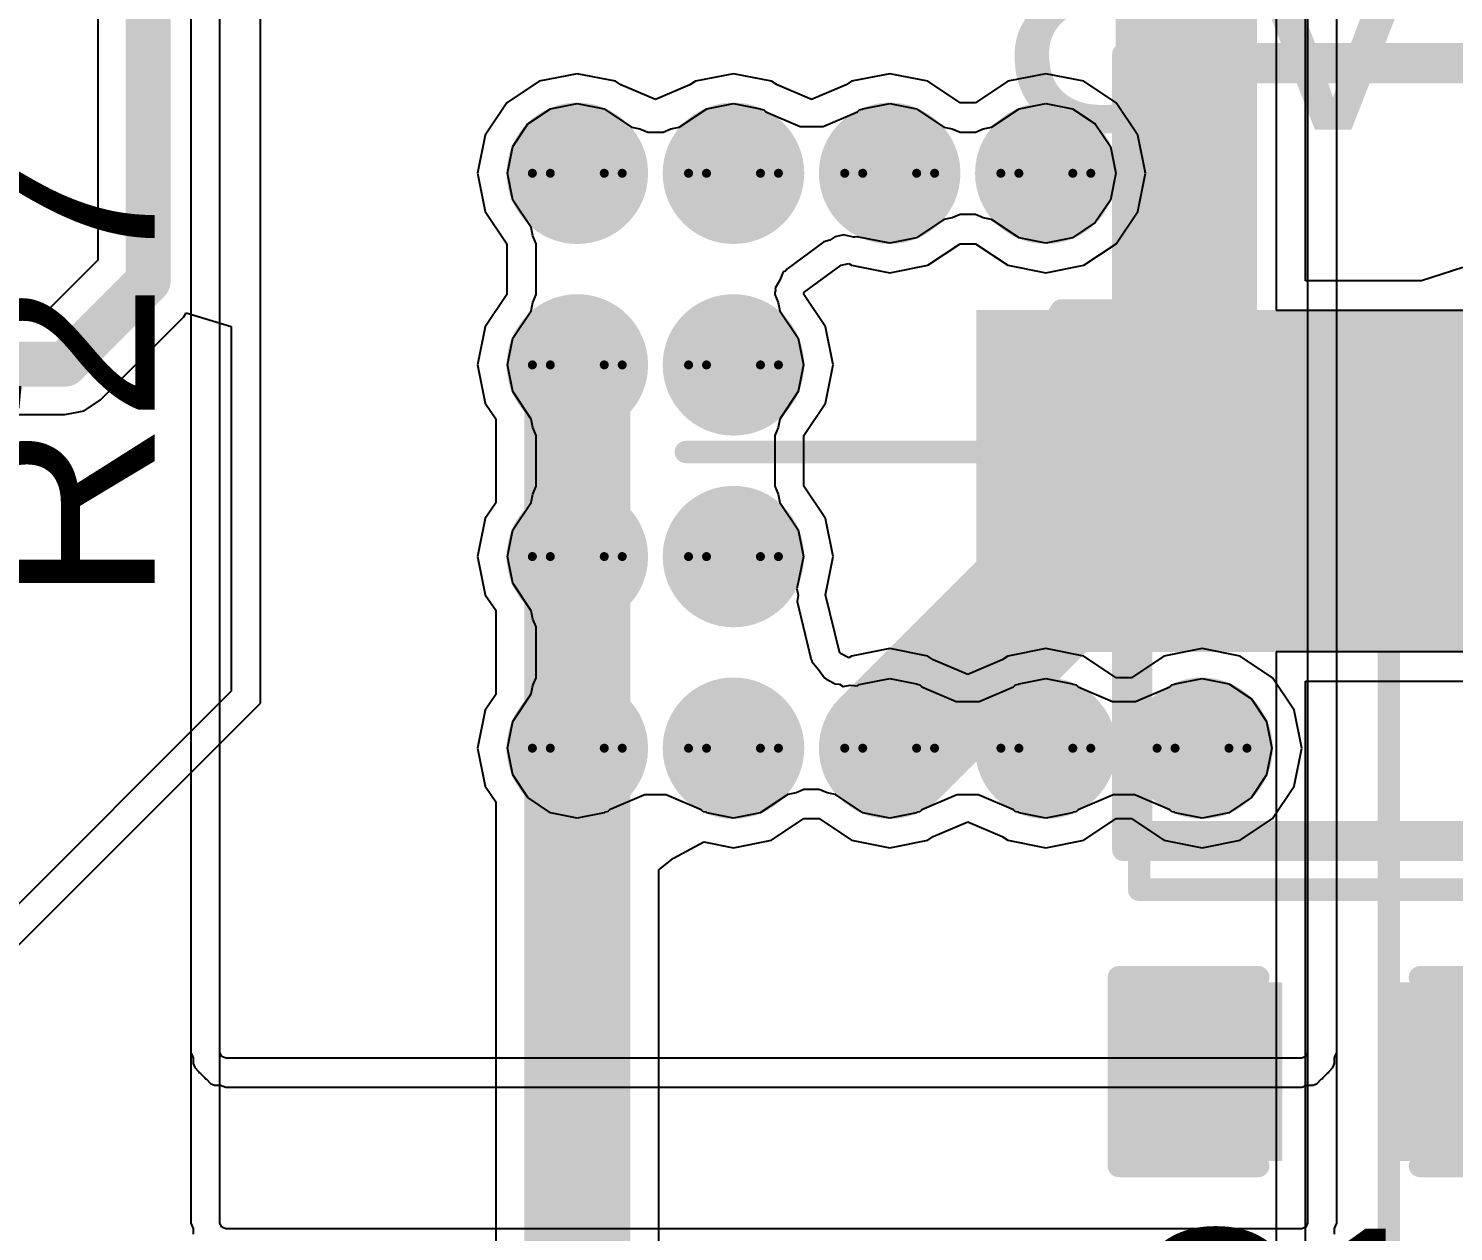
# Model space of a CAD drawing. Header units: millimetres. Extents: x -16 to 330, y -45 to 150.
# Drawn here: x 11.67 to 19.72, y 51.8 to 58.6 of the extents above; entities that cross this region are included whole.
import ezdxf

# ---------------------------------------------------------------- set-up
doc = ezdxf.new("R2010")
doc.units = ezdxf.units.MM
for name, color, linetype in [('BottomLayer', 5, 'Continuous'), ('BottomOverlay', 54, 'Continuous'), ('BottomSolder', 6, 'Continuous'), ('DrillDrawing', 1, 'Continuous'), ('Mechanical13', 56, 'Continuous'), ('MidLayer1', 16, 'Continuous'), ('MidLayer2', 76, 'Continuous'), ('TopLayer', 1, 'Continuous'), ('TopOverlay', 2, 'Continuous'), ('TopPaste', 8, 'Continuous'), ('TopSolder', 216, 'Continuous'), ('ViaHoleLayer', 16, 'Continuous')]:
    doc.layers.add(name, color=color, linetype=linetype)
doc.styles.add('Arial', font='arial.ttf', dxfattribs={"height": 0.2})

# ---------------------------------------------------------------- blocks, each defined once
blk = doc.blocks.new('C___0603_52')
at = {"layer": 'TopLayer'}
for points in [[(-0.381, 0.4445), (-0.381, -0.4445), (-1.143, -0.4445), (-1.143, 0.4445)], [(1.143, 0.4445), (1.143, -0.4445), (0.381, -0.4445), (0.381, 0.4445)]]:
    blk.add_hatch(color=1, dxfattribs=at).paths.add_polyline_path(points)
at = {"layer": 'TopPaste'}
for points in [[(-0.381, 0.4445), (-0.381, -0.4445), (-1.143, -0.4445), (-1.143, 0.4445)], [(1.143, 0.4445), (1.143, -0.4445), (0.381, -0.4445), (0.381, 0.4445)]]:
    blk.add_hatch(color=8, dxfattribs=at).paths.add_polyline_path(points)
at = {"layer": 'TopSolder'}
for points in [[(-0.321, 0.5045), (-0.321, -0.5045), (-1.203, -0.5045), (-1.203, 0.5045)], [(1.203, 0.5045), (1.203, -0.5045), (0.321, -0.5045), (0.321, 0.5045)]]:
    blk.add_hatch(color=216, dxfattribs=at).paths.add_polyline_path(points)
at = {"layer": 'TopOverlay', "const_width": 0.127}
for points in [[(-1.2446, 0.5334), (-0.4572, 0.5334)], [(-1.2446, -0.5334), (-1.2446, 0.5334)], [(0.4572, 0.5334), (1.2446, 0.5334)], [(1.2446, -0.5334), (1.2446, 0.5334)], [(-1.2446, -0.5334), (-0.4572, -0.5334)], [(0.4572, -0.5334), (1.2446, -0.5334)]]:
    blk.add_lwpolyline(points, dxfattribs=at)
at = {"layer": 'TopOverlay', "const_width": 0.0635}
for points in [[(-1.2764, 0.5334, 1), (-1.2128, 0.5334, 1)], [(-1.2764, 0.5334, 1), (-1.2128, 0.5334, 1)], [(-0.4889, 0.5334, 1), (-0.4254, 0.5334, 1)], [(0.4254, 0.5334, 1), (0.4889, 0.5334, 1)], [(1.2128, 0.5334, 1), (1.2764, 0.5334, 1)], [(1.2128, 0.5334, 1), (1.2764, 0.5334, 1)], [(-1.2764, -0.5334, 1), (-1.2128, -0.5334, 1)], [(-1.2764, -0.5334, 1), (-1.2128, -0.5334, 1)], [(-0.4889, -0.5334, 1), (-0.4254, -0.5334, 1)], [(0.4254, -0.5334, 1), (0.4889, -0.5334, 1)], [(1.2128, -0.5334, 1), (1.2764, -0.5334, 1)], [(1.2128, -0.5334, 1), (1.2764, -0.5334, 1)]]:
    blk.add_lwpolyline(points, format="xyb", close=True, dxfattribs=at)
blk = doc.blocks.new('SOT_89_3_77')
at = {"layer": 'TopLayer'}
for points in [[(-0.9665, 2.6475), (0.9665, 2.6475), (0.9665, -0.3825), (-0.9665, -0.3825)], [(-1.79, -0.2675), (-1.21, -0.2675), (-1.21, -1.9975), (-1.79, -1.9975)], [(-0.29, -0.2675), (0.29, -0.2675), (0.29, -1.9975), (-0.29, -1.9975)], [(1.21, -0.2675), (1.79, -0.2675), (1.79, -1.9975), (1.21, -1.9975)]]:
    blk.add_hatch(color=1, dxfattribs=at).paths.add_polyline_path(points)
at = {"layer": 'TopPaste'}
for points in [[(-0.9665, 2.6475), (0.9665, 2.6475), (0.9665, -0.3825), (-0.9665, -0.3825)], [(-1.79, -0.2675), (-1.21, -0.2675), (-1.21, -1.9975), (-1.79, -1.9975)], [(-0.29, -0.2675), (0.29, -0.2675), (0.29, -1.9975), (-0.29, -1.9975)], [(1.21, -0.2675), (1.79, -0.2675), (1.79, -1.9975), (1.21, -1.9975)]]:
    blk.add_hatch(color=8, dxfattribs=at).paths.add_polyline_path(points)
at = {"layer": 'TopSolder'}
for points in [[(-0.9665, 2.6475), (0.9665, 2.6475), (0.9665, -0.3825), (-0.9665, -0.3825)], [(-1.79, -0.2675), (-1.21, -0.2675), (-1.21, -1.9975), (-1.79, -1.9975)], [(-0.29, -0.2675), (0.29, -0.2675), (0.29, -1.9975), (-0.29, -1.9975)], [(1.21, -0.2675), (1.79, -0.2675), (1.79, -1.9975), (1.21, -1.9975)]]:
    blk.add_hatch(color=216, dxfattribs=at).paths.add_polyline_path(points)
at = {"layer": 'TopOverlay', "const_width": 0.127}
for points in [[(-2.3114, 1.7272), (-2.3114, -0.889)], [(-2.3114, 1.7272), (-1.1176, 1.7272)], [(1.1176, 1.7272), (2.3114, 1.7272)], [(2.3114, 1.7272), (2.3114, -0.889)], [(-2.0828, -1.016), (-2.0828, -1.27)], [(-2.0828, -1.016), (-1.9558, -1.143)], [(-1.9558, -1.143), (-2.0828, -1.27)]]:
    blk.add_lwpolyline(points, dxfattribs=at)
at = {"layer": 'TopOverlay', "const_width": 0.0635}
for points in [[(-2.3432, 1.7272, 1), (-2.2797, 1.7272, 1)], [(-2.3432, 1.7272, 1), (-2.2797, 1.7272, 1)], [(-1.1494, 1.7272, 1), (-1.0859, 1.7272, 1)], [(1.0859, 1.7272, 1), (1.1494, 1.7272, 1)], [(2.2797, 1.7272, 1), (2.3432, 1.7272, 1)], [(2.2797, 1.7272, 1), (2.3432, 1.7272, 1)], [(-2.3432, -0.889, 1), (-2.2797, -0.889, 1)], [(2.2797, -0.889, 1), (2.3432, -0.889, 1)], [(-2.1146, -1.016, 1), (-2.0511, -1.016, 1)], [(-2.1146, -1.016, 1), (-2.0511, -1.016, 1)], [(-1.9876, -1.143, 1), (-1.9241, -1.143, 1)], [(-1.9876, -1.143, 1), (-1.9241, -1.143, 1)], [(-2.1146, -1.27, 1), (-2.0511, -1.27, 1)], [(-2.1146, -1.27, 1), (-2.0511, -1.27, 1)]]:
    blk.add_lwpolyline(points, format="xyb", close=True, dxfattribs=at)

msp = doc.modelspace()

# ---------------------------------------------------------------- hatches: boundary and pattern name
at = {"layer": 'BottomLayer'}
h = msp.add_hatch(color=5, dxfattribs=at)
edge = h.paths.add_edge_path()
edge.add_arc((14.7701, 57.785), 0.4, 0, 360)
h = msp.add_hatch(color=5, dxfattribs=at)
edge = h.paths.add_edge_path()
edge.add_arc((15.6527, 57.785), 0.4, 0, 360)
h = msp.add_hatch(color=5, dxfattribs=at)
edge = h.paths.add_edge_path()
edge.add_arc((16.5354, 57.785), 0.4, 0, 360)
h = msp.add_hatch(color=5, dxfattribs=at)
edge = h.paths.add_edge_path()
edge.add_arc((17.418, 57.785), 0.4, 0, 360)
h = msp.add_hatch(color=5, dxfattribs=at)
edge = h.paths.add_edge_path()
edge.add_arc((14.7701, 56.7013), 0.4, 0, 360)
h = msp.add_hatch(color=5, dxfattribs=at)
edge = h.paths.add_edge_path()
edge.add_arc((15.6527, 56.7013), 0.4, 0, 360)
h = msp.add_hatch(color=5, dxfattribs=at)
edge = h.paths.add_edge_path()
edge.add_arc((14.7701, 55.6175), 0.4, 0, 360)
h = msp.add_hatch(color=5, dxfattribs=at)
edge = h.paths.add_edge_path()
edge.add_arc((15.6527, 55.6175), 0.4, 0, 360)
h = msp.add_hatch(color=5, dxfattribs=at)
edge = h.paths.add_edge_path()
edge.add_arc((14.7701, 54.5338), 0.4, 0, 360)
h = msp.add_hatch(color=5, dxfattribs=at)
edge = h.paths.add_edge_path()
edge.add_arc((15.6527, 54.5338), 0.4, 0, 360)
h = msp.add_hatch(color=5, dxfattribs=at)
edge = h.paths.add_edge_path()
edge.add_arc((16.5354, 54.5338), 0.4, 0, 360)
h = msp.add_hatch(color=5, dxfattribs=at)
edge = h.paths.add_edge_path()
edge.add_arc((17.418, 54.5338), 0.4, 0, 360)
h = msp.add_hatch(color=5, dxfattribs=at)
edge = h.paths.add_edge_path()
edge.add_arc((18.3007, 54.5338), 0.4, 0, 360)
at = {"layer": 'BottomSolder'}
h = msp.add_hatch(color=6, dxfattribs=at)
edge = h.paths.add_edge_path()
edge.add_arc((14.7701, 57.785), 0.2, 0, 360)
h = msp.add_hatch(color=6, dxfattribs=at)
edge = h.paths.add_edge_path()
edge.add_arc((15.6527, 57.785), 0.2, 0, 360)
h = msp.add_hatch(color=6, dxfattribs=at)
edge = h.paths.add_edge_path()
edge.add_arc((16.5354, 57.785), 0.2, 0, 360)
h = msp.add_hatch(color=6, dxfattribs=at)
edge = h.paths.add_edge_path()
edge.add_arc((17.418, 57.785), 0.2, 0, 360)
h = msp.add_hatch(color=6, dxfattribs=at)
edge = h.paths.add_edge_path()
edge.add_arc((14.7701, 56.7013), 0.2, 0, 360)
h = msp.add_hatch(color=6, dxfattribs=at)
edge = h.paths.add_edge_path()
edge.add_arc((15.6527, 56.7013), 0.2, 0, 360)
h = msp.add_hatch(color=6, dxfattribs=at)
edge = h.paths.add_edge_path()
edge.add_arc((14.7701, 55.6175), 0.2, 0, 360)
h = msp.add_hatch(color=6, dxfattribs=at)
edge = h.paths.add_edge_path()
edge.add_arc((15.6527, 55.6175), 0.2, 0, 360)
h = msp.add_hatch(color=6, dxfattribs=at)
edge = h.paths.add_edge_path()
edge.add_arc((14.7701, 54.5338), 0.2, 0, 360)
h = msp.add_hatch(color=6, dxfattribs=at)
edge = h.paths.add_edge_path()
edge.add_arc((15.6527, 54.5338), 0.2, 0, 360)
h = msp.add_hatch(color=6, dxfattribs=at)
edge = h.paths.add_edge_path()
edge.add_arc((16.5354, 54.5338), 0.2, 0, 360)
h = msp.add_hatch(color=6, dxfattribs=at)
edge = h.paths.add_edge_path()
edge.add_arc((17.418, 54.5338), 0.2, 0, 360)
h = msp.add_hatch(color=6, dxfattribs=at)
edge = h.paths.add_edge_path()
edge.add_arc((18.3007, 54.5338), 0.2, 0, 360)
at = {"layer": 'MidLayer1'}
h = msp.add_hatch(color=16, dxfattribs=at)
edge = h.paths.add_edge_path()
edge.add_arc((14.7701, 57.785), 0.4, 0, 360)
h = msp.add_hatch(color=16, dxfattribs=at)
edge = h.paths.add_edge_path()
edge.add_arc((15.6527, 57.785), 0.4, 0, 360)
h = msp.add_hatch(color=16, dxfattribs=at)
edge = h.paths.add_edge_path()
edge.add_arc((16.5354, 57.785), 0.4, 0, 360)
h = msp.add_hatch(color=16, dxfattribs=at)
edge = h.paths.add_edge_path()
edge.add_arc((17.418, 57.785), 0.4, 0, 360)
h = msp.add_hatch(color=16, dxfattribs=at)
edge = h.paths.add_edge_path()
edge.add_arc((14.7701, 56.7013), 0.4, 0, 360)
h = msp.add_hatch(color=16, dxfattribs=at)
edge = h.paths.add_edge_path()
edge.add_arc((15.6527, 56.7013), 0.4, 0, 360)
h = msp.add_hatch(color=16, dxfattribs=at)
edge = h.paths.add_edge_path()
edge.add_arc((14.7701, 55.6175), 0.4, 0, 360)
h = msp.add_hatch(color=16, dxfattribs=at)
edge = h.paths.add_edge_path()
edge.add_arc((15.6527, 55.6175), 0.4, 0, 360)
h = msp.add_hatch(color=16, dxfattribs=at)
edge = h.paths.add_edge_path()
edge.add_arc((14.7701, 54.5338), 0.4, 0, 360)
h = msp.add_hatch(color=16, dxfattribs=at)
edge = h.paths.add_edge_path()
edge.add_arc((15.6527, 54.5338), 0.4, 0, 360)
h = msp.add_hatch(color=16, dxfattribs=at)
edge = h.paths.add_edge_path()
edge.add_arc((16.5354, 54.5338), 0.4, 0, 360)
h = msp.add_hatch(color=16, dxfattribs=at)
edge = h.paths.add_edge_path()
edge.add_arc((17.418, 54.5338), 0.4, 0, 360)
h = msp.add_hatch(color=16, dxfattribs=at)
edge = h.paths.add_edge_path()
edge.add_arc((18.3007, 54.5338), 0.4, 0, 360)
at = {"layer": 'MidLayer2'}
h = msp.add_hatch(color=76, dxfattribs=at)
edge = h.paths.add_edge_path()
edge.add_arc((14.7701, 57.785), 0.4, 0, 360)
h = msp.add_hatch(color=76, dxfattribs=at)
edge = h.paths.add_edge_path()
edge.add_arc((15.6527, 57.785), 0.4, 0, 360)
h = msp.add_hatch(color=76, dxfattribs=at)
edge = h.paths.add_edge_path()
edge.add_arc((16.5354, 57.785), 0.4, 0, 360)
h = msp.add_hatch(color=76, dxfattribs=at)
edge = h.paths.add_edge_path()
edge.add_arc((17.418, 57.785), 0.4, 0, 360)
h = msp.add_hatch(color=76, dxfattribs=at)
edge = h.paths.add_edge_path()
edge.add_arc((14.7701, 56.7013), 0.4, 0, 360)
h = msp.add_hatch(color=76, dxfattribs=at)
edge = h.paths.add_edge_path()
edge.add_arc((15.6527, 56.7013), 0.4, 0, 360)
h = msp.add_hatch(color=76, dxfattribs=at)
edge = h.paths.add_edge_path()
edge.add_arc((14.7701, 55.6175), 0.4, 0, 360)
h = msp.add_hatch(color=76, dxfattribs=at)
edge = h.paths.add_edge_path()
edge.add_arc((15.6527, 55.6175), 0.4, 0, 360)
h = msp.add_hatch(color=76, dxfattribs=at)
edge = h.paths.add_edge_path()
edge.add_arc((14.7701, 54.5338), 0.4, 0, 360)
h = msp.add_hatch(color=76, dxfattribs=at)
edge = h.paths.add_edge_path()
edge.add_arc((15.6527, 54.5338), 0.4, 0, 360)
h = msp.add_hatch(color=76, dxfattribs=at)
edge = h.paths.add_edge_path()
edge.add_arc((16.5354, 54.5338), 0.4, 0, 360)
h = msp.add_hatch(color=76, dxfattribs=at)
edge = h.paths.add_edge_path()
edge.add_arc((17.418, 54.5338), 0.4, 0, 360)
h = msp.add_hatch(color=76, dxfattribs=at)
edge = h.paths.add_edge_path()
edge.add_arc((18.3007, 54.5338), 0.4, 0, 360)
at = {"layer": 'TopLayer'}
h = msp.add_hatch(color=1, dxfattribs=at)
edge = h.paths.add_edge_path()
edge.add_arc((14.7701, 57.785), 0.4, 0, 360)
h = msp.add_hatch(color=1, dxfattribs=at)
edge = h.paths.add_edge_path()
edge.add_arc((15.6527, 57.785), 0.4, 0, 360)
h = msp.add_hatch(color=1, dxfattribs=at)
edge = h.paths.add_edge_path()
edge.add_arc((16.5354, 57.785), 0.4, 0, 360)
h = msp.add_hatch(color=1, dxfattribs=at)
edge = h.paths.add_edge_path()
edge.add_arc((17.418, 57.785), 0.4, 0, 360)
h = msp.add_hatch(color=1, dxfattribs=at)
edge = h.paths.add_edge_path()
edge.add_arc((14.7701, 56.7013), 0.4, 0, 360)
h = msp.add_hatch(color=1, dxfattribs=at)
edge = h.paths.add_edge_path()
edge.add_arc((15.6527, 56.7013), 0.4, 0, 360)
h = msp.add_hatch(color=1, dxfattribs=at)
edge = h.paths.add_edge_path()
edge.add_arc((14.7701, 55.6175), 0.4, 0, 360)
h = msp.add_hatch(color=1, dxfattribs=at)
edge = h.paths.add_edge_path()
edge.add_arc((15.6527, 55.6175), 0.4, 0, 360)
h = msp.add_hatch(color=1, dxfattribs=at)
edge = h.paths.add_edge_path()
edge.add_arc((14.7701, 54.5338), 0.4, 0, 360)
h = msp.add_hatch(color=1, dxfattribs=at)
edge = h.paths.add_edge_path()
edge.add_arc((15.6527, 54.5338), 0.4, 0, 360)
h = msp.add_hatch(color=1, dxfattribs=at)
edge = h.paths.add_edge_path()
edge.add_arc((16.5354, 54.5338), 0.4, 0, 360)
h = msp.add_hatch(color=1, dxfattribs=at)
edge = h.paths.add_edge_path()
edge.add_arc((17.418, 54.5338), 0.4, 0, 360)
h = msp.add_hatch(color=1, dxfattribs=at)
edge = h.paths.add_edge_path()
edge.add_arc((18.3007, 54.5338), 0.4, 0, 360)
at = {"layer": 'TopSolder'}
h = msp.add_hatch(color=216, dxfattribs=at)
edge = h.paths.add_edge_path()
edge.add_arc((14.7701, 57.785), 0.2, 0, 360)
h = msp.add_hatch(color=216, dxfattribs=at)
edge = h.paths.add_edge_path()
edge.add_arc((15.6527, 57.785), 0.2, 0, 360)
h = msp.add_hatch(color=216, dxfattribs=at)
edge = h.paths.add_edge_path()
edge.add_arc((16.5354, 57.785), 0.2, 0, 360)
h = msp.add_hatch(color=216, dxfattribs=at)
edge = h.paths.add_edge_path()
edge.add_arc((17.418, 57.785), 0.2, 0, 360)
h = msp.add_hatch(color=216, dxfattribs=at)
edge = h.paths.add_edge_path()
edge.add_arc((14.7701, 56.7013), 0.2, 0, 360)
h = msp.add_hatch(color=216, dxfattribs=at)
edge = h.paths.add_edge_path()
edge.add_arc((15.6527, 56.7013), 0.2, 0, 360)
h = msp.add_hatch(color=216, dxfattribs=at)
edge = h.paths.add_edge_path()
edge.add_arc((14.7701, 55.6175), 0.2, 0, 360)
h = msp.add_hatch(color=216, dxfattribs=at)
edge = h.paths.add_edge_path()
edge.add_arc((15.6527, 55.6175), 0.2, 0, 360)
h = msp.add_hatch(color=216, dxfattribs=at)
edge = h.paths.add_edge_path()
edge.add_arc((14.7701, 54.5338), 0.2, 0, 360)
h = msp.add_hatch(color=216, dxfattribs=at)
edge = h.paths.add_edge_path()
edge.add_arc((15.6527, 54.5338), 0.2, 0, 360)
h = msp.add_hatch(color=216, dxfattribs=at)
edge = h.paths.add_edge_path()
edge.add_arc((16.5354, 54.5338), 0.2, 0, 360)
h = msp.add_hatch(color=216, dxfattribs=at)
edge = h.paths.add_edge_path()
edge.add_arc((17.418, 54.5338), 0.2, 0, 360)
h = msp.add_hatch(color=216, dxfattribs=at)
edge = h.paths.add_edge_path()
edge.add_arc((18.3007, 54.5338), 0.2, 0, 360)
at = {"layer": 'ViaHoleLayer'}
h = msp.add_hatch(color=16, dxfattribs=at)
edge = h.paths.add_edge_path()
edge.add_arc((14.7701, 57.785), 0.2, 0, 360)
h = msp.add_hatch(color=16, dxfattribs=at)
edge = h.paths.add_edge_path()
edge.add_arc((15.6527, 57.785), 0.2, 0, 360)
h = msp.add_hatch(color=16, dxfattribs=at)
edge = h.paths.add_edge_path()
edge.add_arc((16.5354, 57.785), 0.2, 0, 360)
h = msp.add_hatch(color=16, dxfattribs=at)
edge = h.paths.add_edge_path()
edge.add_arc((17.418, 57.785), 0.2, 0, 360)
h = msp.add_hatch(color=16, dxfattribs=at)
edge = h.paths.add_edge_path()
edge.add_arc((14.7701, 56.7013), 0.2, 0, 360)
h = msp.add_hatch(color=16, dxfattribs=at)
edge = h.paths.add_edge_path()
edge.add_arc((15.6527, 56.7013), 0.2, 0, 360)
h = msp.add_hatch(color=16, dxfattribs=at)
edge = h.paths.add_edge_path()
edge.add_arc((14.7701, 55.6175), 0.2, 0, 360)
h = msp.add_hatch(color=16, dxfattribs=at)
edge = h.paths.add_edge_path()
edge.add_arc((15.6527, 55.6175), 0.2, 0, 360)
h = msp.add_hatch(color=16, dxfattribs=at)
edge = h.paths.add_edge_path()
edge.add_arc((14.7701, 54.5338), 0.2, 0, 360)
h = msp.add_hatch(color=16, dxfattribs=at)
edge = h.paths.add_edge_path()
edge.add_arc((15.6527, 54.5338), 0.2, 0, 360)
h = msp.add_hatch(color=16, dxfattribs=at)
edge = h.paths.add_edge_path()
edge.add_arc((16.5354, 54.5338), 0.2, 0, 360)
h = msp.add_hatch(color=16, dxfattribs=at)
edge = h.paths.add_edge_path()
edge.add_arc((17.418, 54.5338), 0.2, 0, 360)
h = msp.add_hatch(color=16, dxfattribs=at)
edge = h.paths.add_edge_path()
edge.add_arc((18.3007, 54.5338), 0.2, 0, 360)

# ---------------------------------------------------------------- linework, layer by layer
at = {"layer": 'BottomLayer'}
for p, q in [((12.7508, 51.8488), (12.7508, 59.454)), ((18.8976, 59.454), (18.8976, 51.8488)), ((19.0625, 51.8797), (19.0625, 59.441)), ((12.5858, 59.4231), (12.5858, 51.8618)), ((14.4908, 58.0643), (14.6189, 58.15)), ((14.6189, 58.15), (14.7701, 58.18)), ((14.7701, 58.18), (14.9213, 58.15)), ((14.9213, 58.15), (15.0767, 58.0461)), ((15.3461, 58.0461), (15.5016, 58.15)), ((15.5016, 58.15), (15.6527, 58.18)), ((15.6527, 58.18), (15.8039, 58.15)), ((15.8039, 58.15), (15.8077, 58.1474)), ((15.8077, 58.1474), (15.8234, 58.1443)), ((16.3647, 58.1443), (16.3804, 58.1474)), ((16.3804, 58.1474), (16.3842, 58.15)), ((16.3842, 58.15), (16.5354, 58.18)), ((16.5354, 58.18), (16.6866, 58.15)), ((16.6866, 58.15), (16.842, 58.0461)), ((17.1114, 58.0461), (17.2669, 58.15)), ((17.2669, 58.15), (17.418, 58.18)), ((17.418, 58.18), (17.5692, 58.15)), ((17.5692, 58.15), (17.6974, 58.0643)), ((15.8234, 58.1443), (15.8347, 58.1328)), ((15.8347, 58.1328), (16.0294, 58.0499)), ((16.1587, 58.0499), (16.3534, 58.1328)), ((16.3534, 58.1328), (16.3647, 58.1443)), ((14.4051, 57.9362), (14.4908, 58.0643)), ((15.0767, 58.0461), (15.1239, 58.0367)), ((15.1239, 58.0367), (15.1683, 58.0183)), ((15.1683, 58.0183), (15.2545, 58.0183)), ((15.2545, 58.0183), (15.2989, 58.0367)), ((15.2989, 58.0367), (15.3461, 58.0461)), ((16.0294, 58.0499), (16.0312, 58.0498)), ((16.0312, 58.0498), (16.0325, 58.0486)), ((16.0325, 58.0486), (16.0941, 58.0492)), ((16.0941, 58.0492), (16.1556, 58.0486)), ((16.1556, 58.0486), (16.1569, 58.0499)), ((16.1569, 58.0499), (16.1587, 58.0499)), ((16.842, 58.0461), (16.8892, 58.0367)), ((16.8892, 58.0367), (16.9336, 58.0183)), ((16.9336, 58.0183), (17.0198, 58.0183)), ((17.0198, 58.0183), (17.0642, 58.0367)), ((17.0642, 58.0367), (17.1114, 58.0461)), ((17.6974, 58.0643), (17.783, 57.9362)), ((14.3751, 57.785), (14.4051, 57.9362)), ((17.783, 57.9362), (17.8131, 57.785)), ((14.4051, 57.6338), (14.3751, 57.785)), ((17.8131, 57.785), (17.783, 57.6338)), ((14.509, 57.4784), (14.4051, 57.6338)), ((17.783, 57.6338), (17.6974, 57.5057)), ((16.842, 57.5239), (16.6866, 57.42)), ((16.8892, 57.5333), (16.842, 57.5239)), ((16.9336, 57.5517), (16.8892, 57.5333)), ((17.0198, 57.5517), (16.9336, 57.5517)), ((17.0642, 57.5333), (17.0198, 57.5517)), ((17.1114, 57.5239), (17.0642, 57.5333)), ((17.2669, 57.42), (17.1114, 57.5239)), ((17.6974, 57.5057), (17.5692, 57.42)), ((14.5184, 57.4312), (14.509, 57.4784)), ((14.5368, 57.3867), (14.5184, 57.4312)), ((16.2255, 57.426), (16.197, 57.4061)), ((16.2697, 57.4357), (16.2255, 57.426)), ((16.2714, 57.4354), (16.2697, 57.4357)), ((16.2728, 57.4364), (16.2714, 57.4354)), ((16.3332, 57.4244), (16.2728, 57.4364)), ((16.3376, 57.4236), (16.3332, 57.4244)), ((16.352, 57.4264), (16.3376, 57.4236)), ((16.5354, 57.39), (16.352, 57.4264)), ((14.5368, 57.0995), (14.5368, 57.3867)), ((16.1632, 57.3978), (15.9533, 57.2436)), ((16.197, 57.4061), (16.1632, 57.3978)), ((16.6866, 57.42), (16.5354, 57.39)), ((17.418, 57.39), (17.2669, 57.42)), ((17.5692, 57.42), (17.418, 57.39)), ((15.9146, 57.1796), (15.8879, 57.1355)), ((15.9344, 57.2273), (15.9146, 57.1796)), ((15.9465, 57.2323), (15.9344, 57.2273)), ((15.9533, 57.2436), (15.9465, 57.2323)), ((14.5184, 57.0551), (14.5368, 57.0995)), ((15.891, 57.1226), (15.886, 57.1106)), ((15.886, 57.1106), (15.886, 57.0995)), ((15.886, 57.0995), (15.9045, 57.0551)), ((15.8879, 57.1355), (15.8906, 57.1246)), ((15.8906, 57.1246), (15.891, 57.1226)), ((14.509, 57.0079), (14.5184, 57.0551)), ((15.9045, 57.0551), (15.9138, 57.0079)), ((14.4051, 56.8524), (14.509, 57.0079)), ((15.9138, 57.0079), (16.0177, 56.8524)), ((14.3751, 56.7013), (14.4051, 56.8524)), ((16.0177, 56.8524), (16.0478, 56.7013)), ((14.4051, 56.5501), (14.3751, 56.7013)), ((16.0478, 56.7013), (16.0177, 56.5501)), ((14.509, 56.3947), (14.4051, 56.5501)), ((16.0177, 56.5501), (15.9138, 56.3947)), ((14.5184, 56.3475), (14.509, 56.3947)), ((15.9138, 56.3947), (15.9045, 56.3475)), ((14.5368, 56.303), (14.5184, 56.3475)), ((14.5368, 56.0158), (14.5368, 56.303)), ((15.9045, 56.3475), (15.886, 56.303)), ((15.886, 56.303), (15.886, 56.0158)), ((14.509, 55.9242), (14.5184, 55.9713)), ((14.5184, 55.9713), (14.5368, 56.0158)), ((15.886, 56.0158), (15.9045, 55.9713)), ((15.9045, 55.9713), (15.9138, 55.9242)), ((14.4051, 55.7687), (14.509, 55.9242)), ((15.9138, 55.9242), (16.0177, 55.7687)), ((14.3751, 55.6175), (14.4051, 55.7687)), ((16.0177, 55.7687), (16.0478, 55.6175)), ((14.4051, 55.4664), (14.3751, 55.6175)), ((16.0478, 55.6175), (16.0113, 55.4342)), ((14.509, 55.3109), (14.4051, 55.4664)), ((16.0113, 55.4342), (16.0183, 55.3988)), ((16.0183, 55.3988), (16.0128, 55.3632)), ((16.0128, 55.3632), (16.0927, 55.0332)), ((14.5184, 55.2637), (14.509, 55.3109)), ((14.5368, 55.2193), (14.5184, 55.2637)), ((14.5368, 54.9321), (14.5368, 55.2193)), ((16.0927, 55.0332), (16.0956, 55.0291)), ((16.0956, 55.0291), (16.0951, 55.0241)), ((16.0951, 55.0241), (16.1324, 54.9787)), ((14.5184, 54.8876), (14.5368, 54.9321)), ((16.1324, 54.9787), (16.1671, 54.9312)), ((16.1671, 54.9312), (16.1721, 54.9304)), ((16.1721, 54.9304), (16.1752, 54.9266)), ((16.1752, 54.9266), (16.2272, 54.8988)), ((16.3628, 54.8945), (16.5354, 54.9288)), ((16.5354, 54.9288), (16.6866, 54.8988)), ((17.2669, 54.8988), (17.418, 54.9288)), ((17.418, 54.9288), (17.5692, 54.8988)), ((18.1495, 54.8988), (18.3007, 54.9288)), ((18.3007, 54.9288), (18.4519, 54.8988)), ((14.509, 54.8404), (14.5184, 54.8876)), ((16.2272, 54.8988), (16.2521, 54.8963)), ((16.2521, 54.8963), (16.2728, 54.8824)), ((16.2728, 54.8824), (16.3126, 54.8904)), ((16.3126, 54.8904), (16.3529, 54.8864)), ((16.3529, 54.8864), (16.3628, 54.8945)), ((16.6866, 54.8988), (16.6904, 54.8962)), ((16.6904, 54.8962), (16.7061, 54.8931)), ((16.7061, 54.8931), (16.7173, 54.8816)), ((16.7173, 54.8816), (16.912, 54.7987)), ((17.0414, 54.7987), (17.2361, 54.8816)), ((17.2361, 54.8816), (17.2473, 54.8931)), ((17.2473, 54.8931), (17.2631, 54.8962)), ((17.2631, 54.8962), (17.2669, 54.8988)), ((17.5692, 54.8988), (17.573, 54.8962)), ((17.573, 54.8962), (17.5887, 54.8931)), ((17.5887, 54.8931), (17.6, 54.8816)), ((17.6, 54.8816), (17.7947, 54.7987)), ((17.924, 54.7987), (18.1187, 54.8816)), ((18.1187, 54.8816), (18.13, 54.8931)), ((18.13, 54.8931), (18.1457, 54.8962)), ((18.1457, 54.8962), (18.1495, 54.8988)), ((18.4519, 54.8988), (18.58, 54.8131)), ((14.4051, 54.685), (14.509, 54.8404)), ((16.912, 54.7987), (16.9138, 54.7987)), ((16.9138, 54.7987), (16.9151, 54.7974)), ((16.9151, 54.7974), (16.9767, 54.798)), ((16.9767, 54.798), (17.0383, 54.7974)), ((17.0383, 54.7974), (17.0396, 54.7987)), ((17.0396, 54.7987), (17.0414, 54.7987)), ((17.7947, 54.7987), (17.7965, 54.7987)), ((17.7965, 54.7987), (17.7978, 54.7974)), ((17.7978, 54.7974), (17.8594, 54.798)), ((17.8594, 54.798), (17.9209, 54.7974)), ((17.9209, 54.7974), (17.9222, 54.7987)), ((17.9222, 54.7987), (17.924, 54.7987)), ((18.58, 54.8131), (18.6656, 54.685)), ((14.3751, 54.5338), (14.4051, 54.685)), ((18.6656, 54.685), (18.6957, 54.5338)), ((14.4051, 54.3826), (14.3751, 54.5338)), ((18.6957, 54.5338), (18.6656, 54.3826)), ((14.4908, 54.2545), (14.4051, 54.3826)), ((18.6656, 54.3826), (18.58, 54.2545)), ((16.0065, 54.2821), (15.9593, 54.2727)), ((16.051, 54.3005), (16.0065, 54.2821)), ((16.1371, 54.3005), (16.051, 54.3005)), ((16.1816, 54.2821), (16.1371, 54.3005)), ((16.2288, 54.2727), (16.1816, 54.2821)), ((14.6189, 54.1688), (14.4908, 54.2545)), ((15.1467, 54.269), (14.952, 54.186)), ((15.1485, 54.269), (15.1467, 54.269)), ((15.1498, 54.2702), (15.1485, 54.269)), ((15.2114, 54.2696), (15.1498, 54.2702)), ((15.273, 54.2702), (15.2114, 54.2696)), ((15.2743, 54.269), (15.273, 54.2702)), ((15.2761, 54.269), (15.2743, 54.269)), ((15.4708, 54.186), (15.2761, 54.269)), ((15.9593, 54.2727), (15.8039, 54.1688)), ((16.3842, 54.1688), (16.2288, 54.2727)), ((16.912, 54.269), (16.7173, 54.186)), ((16.9138, 54.269), (16.912, 54.269)), ((16.9151, 54.2702), (16.9138, 54.269)), ((16.9767, 54.2696), (16.9151, 54.2702)), ((17.0383, 54.2702), (16.9767, 54.2696)), ((17.0396, 54.269), (17.0383, 54.2702)), ((17.0414, 54.269), (17.0396, 54.269)), ((17.2361, 54.186), (17.0414, 54.269)), ((17.7947, 54.269), (17.6, 54.186)), ((17.7965, 54.269), (17.7947, 54.269)), ((17.7978, 54.2702), (17.7965, 54.269)), ((17.8594, 54.2696), (17.7978, 54.2702)), ((17.9209, 54.2702), (17.8594, 54.2696)), ((17.9222, 54.269), (17.9209, 54.2702)), ((17.924, 54.269), (17.9222, 54.269)), ((18.1187, 54.186), (17.924, 54.269)), ((18.58, 54.2545), (18.4519, 54.1688)), ((14.7701, 54.1388), (14.6189, 54.1688)), ((14.9213, 54.1688), (14.7701, 54.1388)), ((14.9251, 54.1714), (14.9213, 54.1688)), ((14.9408, 54.1745), (14.9251, 54.1714)), ((14.952, 54.186), (14.9408, 54.1745)), ((15.482, 54.1745), (15.4708, 54.186)), ((15.4978, 54.1714), (15.482, 54.1745)), ((15.5016, 54.1688), (15.4978, 54.1714)), ((15.6527, 54.1388), (15.5016, 54.1688)), ((15.8039, 54.1688), (15.6527, 54.1388)), ((16.5354, 54.1388), (16.3842, 54.1688)), ((16.6866, 54.1688), (16.5354, 54.1388)), ((16.6904, 54.1714), (16.6866, 54.1688)), ((16.7061, 54.1745), (16.6904, 54.1714)), ((16.7173, 54.186), (16.7061, 54.1745)), ((17.2473, 54.1745), (17.2361, 54.186)), ((17.2631, 54.1714), (17.2473, 54.1745)), ((17.2669, 54.1688), (17.2631, 54.1714)), ((17.418, 54.1388), (17.2669, 54.1688)), ((17.5692, 54.1688), (17.418, 54.1388)), ((17.573, 54.1714), (17.5692, 54.1688)), ((17.5887, 54.1745), (17.573, 54.1714)), ((17.6, 54.186), (17.5887, 54.1745)), ((18.13, 54.1745), (18.1187, 54.186)), ((18.1457, 54.1714), (18.13, 54.1745)), ((18.1495, 54.1688), (18.1457, 54.1714)), ((18.3007, 54.1388), (18.1495, 54.1688)), ((18.4519, 54.1688), (18.3007, 54.1388)), ((19.0626, 51.8488), (19.0625, 51.8797)), ((12.5858, 51.8618), (12.5858, 51.8488)), ((12.5858, 51.8488), (12.5858, 51.8488)), ((12.5858, 51.8488), (12.5984, 51.8185)), ((12.5984, 51.8185), (12.5984, 51.7857)), ((12.7604, 51.8256), (12.7508, 51.8488)), ((12.7836, 51.816), (12.7604, 51.8256)), ((18.8648, 51.816), (12.7836, 51.816)), ((18.888, 51.8256), (18.8648, 51.816)), ((18.8976, 51.8488), (18.888, 51.8256)), ((19.05, 51.8185), (19.0625, 51.8488)), ((19.05, 51.7857), (19.05, 51.8185)), ((19.0625, 51.8488), (19.0626, 51.8488))]:
    msp.add_line(p, q, dxfattribs=at)
at = {"layer": 'DrillDrawing'}
for points, const_width in [([(15.0241, 57.785, 1), (14.5161, 57.785, 1)], 0.0508), ([(15.9067, 57.785, 1), (15.3987, 57.785, 1)], 0.0508), ([(16.7894, 57.785, 1), (16.2814, 57.785, 1)], 0.0508), ([(17.672, 57.785, 1), (17.164, 57.785, 1)], 0.0508), ([(14.9225, 57.785, 1), (14.6177, 57.785, 1)], 0.0508), ([(15.8051, 57.785, 1), (15.5003, 57.785, 1)], 0.0508), ([(16.6878, 57.785, 1), (16.383, 57.785, 1)], 0.0508), ([(17.5704, 57.785, 1), (17.2656, 57.785, 1)], 0.0508), ([(14.5034, 57.785, 1), (14.5288, 57.785, 1)], 0.0254), ([(14.605, 57.785, 1), (14.6304, 57.785, 1)], 0.0254), ([(14.9098, 57.785, 1), (14.9352, 57.785, 1)], 0.0254), ([(15.0114, 57.785, 1), (15.0368, 57.785, 1)], 0.0254), ([(15.386, 57.785, 1), (15.4114, 57.785, 1)], 0.0254), ([(15.4876, 57.785, 1), (15.513, 57.785, 1)], 0.0254), ([(15.7924, 57.785, 1), (15.8178, 57.785, 1)], 0.0254), ([(15.894, 57.785, 1), (15.9194, 57.785, 1)], 0.0254), ([(16.2687, 57.785, 1), (16.2941, 57.785, 1)], 0.0254), ([(16.3703, 57.785, 1), (16.3957, 57.785, 1)], 0.0254), ([(16.6751, 57.785, 1), (16.7005, 57.785, 1)], 0.0254), ([(16.7767, 57.785, 1), (16.8021, 57.785, 1)], 0.0254), ([(17.1513, 57.785, 1), (17.1767, 57.785, 1)], 0.0254), ([(17.2529, 57.785, 1), (17.2783, 57.785, 1)], 0.0254), ([(17.5577, 57.785, 1), (17.5831, 57.785, 1)], 0.0254), ([(17.6593, 57.785, 1), (17.6847, 57.785, 1)], 0.0254), ([(15.0241, 56.7013, 1), (14.5161, 56.7013, 1)], 0.0508), ([(15.9067, 56.7013, 1), (15.3987, 56.7013, 1)], 0.0508), ([(14.9225, 56.7013, 1), (14.6177, 56.7013, 1)], 0.0508), ([(15.8051, 56.7013, 1), (15.5003, 56.7013, 1)], 0.0508), ([(14.5034, 56.7013, 1), (14.5288, 56.7013, 1)], 0.0254), ([(14.605, 56.7013, 1), (14.6304, 56.7013, 1)], 0.0254), ([(14.9098, 56.7013, 1), (14.9352, 56.7013, 1)], 0.0254), ([(15.0114, 56.7013, 1), (15.0368, 56.7013, 1)], 0.0254), ([(15.386, 56.7013, 1), (15.4114, 56.7013, 1)], 0.0254), ([(15.4876, 56.7013, 1), (15.513, 56.7013, 1)], 0.0254), ([(15.7924, 56.7013, 1), (15.8178, 56.7013, 1)], 0.0254), ([(15.894, 56.7013, 1), (15.9194, 56.7013, 1)], 0.0254), ([(15.0241, 55.6175, 1), (14.5161, 55.6175, 1)], 0.0508), ([(15.9067, 55.6175, 1), (15.3987, 55.6175, 1)], 0.0508), ([(14.9225, 55.6175, 1), (14.6177, 55.6175, 1)], 0.0508), ([(15.8051, 55.6175, 1), (15.5003, 55.6175, 1)], 0.0508), ([(14.5034, 55.6175, 1), (14.5288, 55.6175, 1)], 0.0254), ([(14.605, 55.6175, 1), (14.6304, 55.6175, 1)], 0.0254), ([(14.9098, 55.6175, 1), (14.9352, 55.6175, 1)], 0.0254), ([(15.0114, 55.6175, 1), (15.0368, 55.6175, 1)], 0.0254), ([(15.386, 55.6175, 1), (15.4114, 55.6175, 1)], 0.0254), ([(15.4876, 55.6175, 1), (15.513, 55.6175, 1)], 0.0254), ([(15.7924, 55.6175, 1), (15.8178, 55.6175, 1)], 0.0254), ([(15.894, 55.6175, 1), (15.9194, 55.6175, 1)], 0.0254), ([(15.0241, 54.5338, 1), (14.5161, 54.5338, 1)], 0.0508), ([(15.9067, 54.5338, 1), (15.3987, 54.5338, 1)], 0.0508), ([(16.7894, 54.5338, 1), (16.2814, 54.5338, 1)], 0.0508), ([(17.672, 54.5338, 1), (17.164, 54.5338, 1)], 0.0508), ([(18.5547, 54.5338, 1), (18.0467, 54.5338, 1)], 0.0508), ([(14.9225, 54.5338, 1), (14.6177, 54.5338, 1)], 0.0508), ([(15.8051, 54.5338, 1), (15.5003, 54.5338, 1)], 0.0508), ([(16.6878, 54.5338, 1), (16.383, 54.5338, 1)], 0.0508), ([(17.5704, 54.5338, 1), (17.2656, 54.5338, 1)], 0.0508), ([(18.4531, 54.5338, 1), (18.1483, 54.5338, 1)], 0.0508), ([(14.5034, 54.5338, 1), (14.5288, 54.5338, 1)], 0.0254), ([(14.605, 54.5338, 1), (14.6304, 54.5338, 1)], 0.0254), ([(14.9098, 54.5338, 1), (14.9352, 54.5338, 1)], 0.0254), ([(15.0114, 54.5338, 1), (15.0368, 54.5338, 1)], 0.0254), ([(15.386, 54.5338, 1), (15.4114, 54.5338, 1)], 0.0254), ([(15.4876, 54.5338, 1), (15.513, 54.5338, 1)], 0.0254), ([(15.7924, 54.5338, 1), (15.8178, 54.5338, 1)], 0.0254), ([(15.894, 54.5338, 1), (15.9194, 54.5338, 1)], 0.0254), ([(16.2687, 54.5338, 1), (16.2941, 54.5338, 1)], 0.0254), ([(16.3703, 54.5338, 1), (16.3957, 54.5338, 1)], 0.0254), ([(16.6751, 54.5338, 1), (16.7005, 54.5338, 1)], 0.0254), ([(16.7767, 54.5338, 1), (16.8021, 54.5338, 1)], 0.0254), ([(17.1513, 54.5338, 1), (17.1767, 54.5338, 1)], 0.0254), ([(17.2529, 54.5338, 1), (17.2783, 54.5338, 1)], 0.0254), ([(17.5577, 54.5338, 1), (17.5831, 54.5338, 1)], 0.0254), ([(17.6593, 54.5338, 1), (17.6847, 54.5338, 1)], 0.0254), ([(18.034, 54.5338, 1), (18.0594, 54.5338, 1)], 0.0254), ([(18.1356, 54.5338, 1), (18.161, 54.5338, 1)], 0.0254), ([(18.4404, 54.5338, 1), (18.4658, 54.5338, 1)], 0.0254), ([(18.542, 54.5338, 1), (18.5674, 54.5338, 1)], 0.0254)]:
    msp.add_lwpolyline(points, format="xyb", close=True, dxfattribs=dict(at, const_width=const_width))
at = {"layer": 'Mechanical13', "const_width": 0.127}
for points in [[(17.8562, 58.4588), (20.3562, 58.4588)], [(17.8562, 58.4588), (17.9562, 58.3588)], [(17.8562, 53.9588), (17.8562, 58.4588)], [(17.9562, 58.3588), (20.2562, 58.3588)], [(17.9562, 54.0588), (17.9562, 58.3588)], [(17.3562, 56.7688), (17.5062, 57.0088)], [(17.5062, 57.0088), (17.8562, 57.0088)], [(17.3562, 55.6488), (17.3562, 56.7688)], [(15.3839, 56.2088), (19.3562, 56.2088)], [(15.3839, 56.2088), (19.3562, 56.2088)], [(19.3562, 48.2641), (19.3562, 56.2088)], [(19.3562, 48.2641), (19.3562, 56.2088)], [(17.3562, 55.6488), (17.5062, 55.4088)], [(17.5062, 55.4088), (17.8562, 55.4088)], [(17.8562, 53.9588), (17.9562, 54.0588)], [(17.9562, 54.0588), (20.2562, 54.0588)], [(17.8562, 53.9588), (20.3562, 53.9588)]]:
    msp.add_lwpolyline(points, dxfattribs=at)
at = {"layer": 'Mechanical13'}
for points, const_width in [([(17.8245, 58.4588, 1), (17.888, 58.4588, 1)], 0.0635), ([(17.8245, 58.4588, 1), (17.888, 58.4588, 1)], 0.0635), ([(17.8245, 58.4588, 1), (17.888, 58.4588, 1)], 0.0635), ([(17.9245, 58.3588, 1), (17.988, 58.3588, 1)], 0.0635), ([(17.9245, 58.3588, 1), (17.988, 58.3588, 1)], 0.0635), ([(17.9245, 58.3588, 1), (17.988, 58.3588, 1)], 0.0635), ([(17.4745, 57.0088, 1), (17.538, 57.0088, 1)], 0.0635), ([(17.4745, 57.0088, 1), (17.538, 57.0088, 1)], 0.0635), ([(17.8245, 57.0088, 1), (17.888, 57.0088, 1)], 0.0635), ([(17.3245, 56.7688, 1), (17.388, 56.7688, 1)], 0.0635), ([(17.3245, 56.7688, 1), (17.388, 56.7688, 1)], 0.0635), ([(19.4562, 56.2088, 1), (18.7562, 56.2088, 1)], 0.127), ([(15.3521, 56.2088, 1), (15.4156, 56.2088, 1)], 0.0635), ([(15.3521, 56.2088, 1), (15.4156, 56.2088, 1)], 0.0635), ([(18.7245, 56.2088, 1), (18.788, 56.2088, 1)], 0.0635), ([(19.3594, 56.2088, 1), (19.3531, 56.2088, 1)], 0.127), ([(19.3594, 56.2088, 1), (19.3531, 56.2088, 1)], 0.127), ([(19.3213, 56.2088, 1), (19.3848, 56.2088, 1)], 0.0635), ([(19.3213, 56.2088, 1), (19.3848, 56.2088, 1)], 0.0635), ([(19.3245, 56.2088, 1), (19.388, 56.2088, 1)], 0.0635), ([(19.3245, 56.2088, 1), (19.388, 56.2088, 1)], 0.0635), ([(19.3245, 56.2088, 1), (19.388, 56.2088, 1)], 0.0635), ([(19.3245, 56.2088, 1), (19.388, 56.2088, 1)], 0.0635), ([(19.3277, 56.2088, 1), (19.3912, 56.2088, 1)], 0.0635), ([(19.3277, 56.2088, 1), (19.3912, 56.2088, 1)], 0.0635), ([(19.4245, 56.2088, 1), (19.488, 56.2088, 1)], 0.0635), ([(17.3245, 55.6488, 1), (17.388, 55.6488, 1)], 0.0635), ([(17.3245, 55.6488, 1), (17.388, 55.6488, 1)], 0.0635), ([(17.4745, 55.4088, 1), (17.538, 55.4088, 1)], 0.0635), ([(17.4745, 55.4088, 1), (17.538, 55.4088, 1)], 0.0635), ([(17.8245, 55.4088, 1), (17.888, 55.4088, 1)], 0.0635), ([(17.9245, 54.0588, 1), (17.988, 54.0588, 1)], 0.0635), ([(17.9245, 54.0588, 1), (17.988, 54.0588, 1)], 0.0635), ([(17.9245, 54.0588, 1), (17.988, 54.0588, 1)], 0.0635), ([(17.8245, 53.9588, 1), (17.888, 53.9588, 1)], 0.0635), ([(17.8245, 53.9588, 1), (17.888, 53.9588, 1)], 0.0635), ([(17.8245, 53.9588, 1), (17.888, 53.9588, 1)], 0.0635)]:
    msp.add_lwpolyline(points, format="xyb", close=True, dxfattribs=dict(at, const_width=const_width))
at = {"layer": 'MidLayer1'}
for p, q in [((12.7508, 52.814), (12.7508, 59.454)), ((18.8976, 59.454), (18.8976, 52.814)), ((19.0625, 52.8449), (19.0625, 59.441)), ((12.5858, 59.4231), (12.5858, 52.827)), ((19.0626, 52.814), (19.0625, 52.8449)), ((12.5858, 52.827), (12.5858, 52.814)), ((12.5858, 52.814), (12.5858, 52.814)), ((12.5858, 52.814), (12.5984, 52.7837)), ((12.5984, 52.7837), (12.5984, 52.7509)), ((12.5984, 52.7509), (12.5984, 52.7509)), ((12.5984, 52.7509), (12.608, 52.7277)), ((12.7604, 52.7908), (12.7508, 52.814)), ((12.7836, 52.7812), (12.7604, 52.7908)), ((18.8648, 52.7812), (12.7836, 52.7812)), ((18.888, 52.7908), (18.8648, 52.7812)), ((18.8976, 52.814), (18.888, 52.7908)), ((19.0404, 52.7277), (19.05, 52.7509)), ((19.05, 52.7837), (19.0625, 52.814)), ((19.05, 52.7509), (19.05, 52.7837)), ((19.05, 52.7509), (19.05, 52.7509)), ((19.0625, 52.814), (19.0626, 52.814)), ((12.608, 52.7277), (12.608, 52.7277)), ((12.608, 52.7277), (12.608, 52.7277)), ((12.608, 52.7277), (12.6312, 52.7045)), ((12.6312, 52.7045), (12.6341, 52.6974)), ((12.6341, 52.6974), (12.6413, 52.6944)), ((12.6413, 52.6944), (12.664, 52.6717)), ((12.664, 52.6717), (12.667, 52.6646)), ((18.9814, 52.6646), (18.9844, 52.6717)), ((18.9844, 52.6717), (19.0071, 52.6944)), ((19.0071, 52.6944), (19.0142, 52.6974)), ((19.0142, 52.6974), (19.0172, 52.7045)), ((19.0172, 52.7045), (19.0404, 52.7277)), ((12.667, 52.6646), (12.6741, 52.6616)), ((12.6741, 52.6616), (12.6973, 52.6384)), ((12.6973, 52.6384), (12.7204, 52.6288)), ((12.7204, 52.6288), (12.7205, 52.6288)), ((12.7205, 52.6288), (12.7533, 52.6288)), ((12.7533, 52.6288), (12.7836, 52.6163)), ((12.7836, 52.6163), (12.7836, 52.6162)), ((12.7836, 52.6162), (12.8145, 52.6163)), ((12.8145, 52.6163), (18.8518, 52.6163)), ((18.8518, 52.6163), (18.8648, 52.6162)), ((18.8648, 52.6163), (18.8951, 52.6288)), ((18.8648, 52.6162), (18.8648, 52.6163)), ((18.8951, 52.6288), (18.9279, 52.6288)), ((18.9279, 52.6288), (18.9511, 52.6384)), ((18.9279, 52.6288), (18.9279, 52.6288)), ((18.9511, 52.6384), (18.9743, 52.6616)), ((18.9511, 52.6384), (18.9511, 52.6384)), ((18.9511, 52.6384), (18.9511, 52.6384)), ((18.9743, 52.6616), (18.9814, 52.6646))]:
    msp.add_line(p, q, dxfattribs=at)
at = {"layer": 'MidLayer1', "const_width": 0.8}
for points in [[(18.2118, 56.2102), (18.2118, 65.9856)], [(16.5354, 54.5338), (18.2118, 56.2102)]]:
    msp.add_lwpolyline(points, dxfattribs=at)
at = {"layer": 'MidLayer1', "const_width": 0.4}
for points in [[(18.0118, 56.2102, 1), (18.4118, 56.2102, 1)], [(18.0118, 56.2102, 1), (18.4118, 56.2102, 1)], [(16.3354, 54.5338, 1), (16.7354, 54.5338, 1)]]:
    msp.add_lwpolyline(points, format="xyb", close=True, dxfattribs=at)
at = {"layer": 'MidLayer2'}
for p, q in [((14.7701, 58.3482), (14.5546, 58.3054)), ((14.9856, 58.3054), (14.7701, 58.3482)), ((15.6527, 58.3482), (15.4372, 58.3054)), ((15.8683, 58.3054), (15.6527, 58.3482)), ((16.5354, 58.3482), (16.3199, 58.3054)), ((16.7509, 58.3054), (16.5354, 58.3482)), ((17.418, 58.3482), (17.2025, 58.3054)), ((17.6336, 58.3054), (17.418, 58.3482)), ((14.5546, 58.3054), (14.3718, 58.1833)), ((15.0167, 58.2846), (14.9856, 58.3054)), ((15.2114, 58.2016), (15.0167, 58.2846)), ((15.4061, 58.2846), (15.2114, 58.2016)), ((15.4372, 58.3054), (15.4061, 58.2846)), ((15.8993, 58.2846), (15.8683, 58.3054)), ((16.0941, 58.2016), (15.8993, 58.2846)), ((16.2888, 58.2846), (16.0941, 58.2016)), ((16.3199, 58.3054), (16.2888, 58.2846)), ((16.9336, 58.1833), (16.7509, 58.3054)), ((17.2025, 58.3054), (17.0198, 58.1833)), ((17.8163, 58.1833), (17.6336, 58.3054)), ((14.3718, 58.1833), (14.2497, 58.0005)), ((17.0198, 58.1833), (16.9336, 58.1833)), ((17.9384, 58.0005), (17.8163, 58.1833)), ((14.2497, 58.0005), (14.2069, 57.785)), ((17.9813, 57.785), (17.9384, 58.0005)), ((14.2069, 57.785), (14.2497, 57.5695)), ((17.9384, 57.5695), (17.9813, 57.785)), ((14.2497, 57.5695), (14.3718, 57.3867)), ((17.8163, 57.3868), (17.9384, 57.5695)), ((14.3718, 57.3867), (14.3718, 57.0995)), ((16.7509, 57.2647), (16.9336, 57.3868)), ((16.9336, 57.3868), (17.0198, 57.3868)), ((17.0198, 57.3868), (17.2025, 57.2647)), ((17.6336, 57.2647), (17.8163, 57.3868)), ((16.051, 57.1106), (16.2609, 57.2649)), ((16.2609, 57.2649), (16.305, 57.2746)), ((16.305, 57.2746), (16.3199, 57.2647)), ((16.3199, 57.2647), (16.5354, 57.2218)), ((16.5354, 57.2218), (16.7509, 57.2647)), ((17.2025, 57.2647), (17.418, 57.2218)), ((17.418, 57.2218), (17.6336, 57.2647)), ((14.3718, 57.0995), (14.2497, 56.9168)), ((16.051, 57.0995), (16.051, 57.1106)), ((16.1731, 56.9168), (16.051, 57.0995)), ((14.2497, 56.9168), (14.2069, 56.7013)), ((16.216, 56.7013), (16.1731, 56.9168)), ((14.2069, 56.7013), (14.2497, 56.4857)), ((16.1731, 56.4857), (16.216, 56.7013)), ((14.2497, 56.4857), (14.3088, 56.3973)), ((16.051, 56.303), (16.1731, 56.4857)), ((14.3088, 56.3973), (14.3088, 55.9215)), ((16.051, 56.0158), (16.051, 56.303)), ((16.1731, 55.8331), (16.051, 56.0158)), ((14.3088, 55.9215), (14.2497, 55.8331)), ((14.2497, 55.8331), (14.2069, 55.6175)), ((16.216, 55.6175), (16.1731, 55.8331)), ((14.2069, 55.6175), (14.2497, 55.402)), ((16.1731, 55.402), (16.216, 55.6175)), ((14.2497, 55.402), (14.3088, 55.3136)), ((16.253, 55.072), (16.1731, 55.402)), ((14.3088, 55.3136), (14.3088, 54.8378)), ((16.5354, 55.097), (16.3199, 55.0542)), ((16.7509, 55.0542), (16.5354, 55.097)), ((17.418, 55.097), (17.2025, 55.0542)), ((17.6336, 55.0542), (17.418, 55.097)), ((18.3007, 55.097), (18.0852, 55.0542)), ((18.5162, 55.0542), (18.3007, 55.097)), ((16.305, 55.0442), (16.253, 55.072)), ((16.3199, 55.0542), (16.305, 55.0442)), ((16.782, 55.0334), (16.7509, 55.0542)), ((16.9767, 54.9504), (16.782, 55.0334)), ((17.1714, 55.0334), (16.9767, 54.9504)), ((17.2025, 55.0542), (17.1714, 55.0334)), ((17.8163, 54.9321), (17.6336, 55.0542)), ((18.0852, 55.0542), (17.9024, 54.9321)), ((18.6989, 54.9321), (18.5162, 55.0542)), ((17.9024, 54.9321), (17.8163, 54.9321)), ((18.821, 54.7493), (18.6989, 54.9321)), ((14.3088, 54.8378), (14.2497, 54.7493)), ((14.2497, 54.7493), (14.2069, 54.5338)), ((18.8639, 54.5338), (18.821, 54.7493)), ((14.2069, 54.5338), (14.2497, 54.3183)), ((18.821, 54.3183), (18.8639, 54.5338)), ((14.2497, 54.3183), (14.3088, 54.2298)), ((18.6989, 54.1356), (18.821, 54.3183)), ((14.3088, 54.2298), (14.3088, 37.3894)), ((15.8683, 54.0135), (16.051, 54.1356)), ((16.051, 54.1356), (16.1371, 54.1356)), ((16.1371, 54.1356), (16.3199, 54.0135)), ((17.6336, 54.0135), (17.8163, 54.1356)), ((17.8163, 54.1356), (17.9024, 54.1356)), ((17.9024, 54.1356), (18.0852, 54.0135)), ((18.5162, 54.0135), (18.6989, 54.1356)), ((16.782, 54.0342), (16.9767, 54.1172)), ((16.9767, 54.1172), (17.1714, 54.0342)), ((15.3133, 53.9123), (15.4854, 54.0039)), ((15.4854, 54.0039), (15.6527, 53.9706)), ((15.6527, 53.9706), (15.8683, 54.0135)), ((16.3199, 54.0135), (16.5354, 53.9706)), ((16.5354, 53.9706), (16.7509, 54.0135)), ((16.7509, 54.0135), (16.782, 54.0342)), ((17.1714, 54.0342), (17.2025, 54.0135)), ((17.2025, 54.0135), (17.418, 53.9706)), ((17.418, 53.9706), (17.6336, 54.0135)), ((18.0852, 54.0135), (18.3007, 53.9706)), ((18.3007, 53.9706), (18.5162, 54.0135)), ((15.2313, 53.8455), (15.3133, 53.9123)), ((15.2313, 37.1983), (15.2313, 53.8455))]:
    msp.add_line(p, q, dxfattribs=at)
at = {"layer": 'MidLayer2', "const_width": 0.6}
for points in [[(14.7701, 55.6175), (14.7701, 56.7013)], [(14.7701, 54.5338), (14.7701, 55.6175)], [(14.7701, 37.1983), (14.7701, 54.5338)]]:
    msp.add_lwpolyline(points, dxfattribs=at)
at = {"layer": 'MidLayer2', "const_width": 0.3}
for points in [[(14.6201, 56.7013, 1), (14.9201, 56.7013, 1)], [(14.6201, 55.6175, 1), (14.9201, 55.6175, 1)], [(14.6201, 55.6175, 1), (14.9201, 55.6175, 1)], [(14.6201, 54.5338, 1), (14.9201, 54.5338, 1)], [(14.6201, 54.5338, 1), (14.9201, 54.5338, 1)]]:
    msp.add_lwpolyline(points, format="xyb", close=True, dxfattribs=at)
at = {"layer": 'TopLayer'}
for p, q in [((12.9794, 54.7878), (12.9794, 62.4586)), ((18.7198, 62.4586), (18.7198, 57.0116)), ((18.8847, 57.1765), (18.8847, 62.4379)), ((12.0595, 60.2848), (12.0595, 57.2934)), ((12.0595, 57.2934), (11.7565, 56.9904)), ((19.7753, 57.2517), (19.5406, 57.1765)), ((19.5406, 57.1765), (18.8847, 57.1765)), ((11.7565, 56.9904), (10.8793, 56.9904)), ((12.0759, 56.5041), (12.5458, 56.974)), ((12.5458, 56.974), (12.5604, 56.9958)), ((12.5458, 56.974), (12.5458, 56.974)), ((12.5604, 56.9958), (12.8144, 56.9188)), ((18.7198, 57.0116), (23.7871, 57.0116)), ((12.8144, 56.9188), (12.8144, 54.8561)), ((11.9835, 56.4423), (12.0759, 56.5041)), ((10.6299, 56.4206), (11.8745, 56.4206)), ((11.8745, 56.4206), (11.9835, 56.4423)), ((11.8745, 56.4206), (11.8745, 56.4206)), ((23.7871, 55.0786), (18.7198, 55.0786)), ((18.7198, 55.0786), (18.7198, 47.9588)), ((12.8144, 54.8561), (9.7896, 51.8313)), ((18.8847, 47.9588), (18.8847, 54.9136)), ((18.8847, 54.9136), (23.7871, 54.9136)), ((9.9062, 51.7147), (12.9794, 54.7878))]:
    msp.add_line(p, q, dxfattribs=at)
for points, const_width in [([(12.3444, 57.1754), (12.3444, 62.6762)], 0.254), ([(11.8745, 56.7055), (12.3444, 57.1754)], 0.254), ([(10.16, 56.7055), (11.8745, 56.7055)], 0.254), ([(18.5402, 56.0451), (18.7053, 55.88)], 1), ([(18.7053, 55.88), (23.3426, 55.88)], 1)]:
    msp.add_lwpolyline(points, dxfattribs=dict(at, const_width=const_width))
for points, const_width in [([(12.2809, 57.1754, 1), (12.4079, 57.1754, 1)], 0.127), ([(12.2809, 57.1754, 1), (12.4079, 57.1754, 1)], 0.127), ([(11.811, 56.7055, 1), (11.938, 56.7055, 1)], 0.127), ([(11.811, 56.7055, 1), (11.938, 56.7055, 1)], 0.127), ([(18.2902, 56.0451, 1), (18.7902, 56.0451, 1)], 0.5), ([(18.4553, 55.88, 1), (18.9553, 55.88, 1)], 0.5), ([(18.4553, 55.88, 1), (18.9553, 55.88, 1)], 0.5)]:
    msp.add_lwpolyline(points, format="xyb", close=True, dxfattribs=dict(at, const_width=const_width))

# ---------------------------------------------------------------- block references
at = {"rotation": 90}
msp.add_blockref('SOT_89_3_77', (19.6727, 56.0451), dxfattribs=at)
msp.add_blockref('C___0603_52', (19.0754, 52.705))

# ---------------------------------------------------------------- texts
at = {"layer": 'BottomOverlay', "style": 'Arial', "text_generation_flag": 2}
msp.add_text('3V3', height=1.524, rotation=360, dxfattribs=at).set_placement((20.9357, 58.0314))
at = {"layer": 'TopOverlay', "style": 'Arial'}
for s, rotation, p in [('R27', 90, (12.3823, 55.3513)), ('C13', 360, (17.8312, 50.8002))]:
    msp.add_text(s, height=1.016, rotation=rotation, dxfattribs=at).set_placement(p)

doc.saveas('drawing.dxf')
